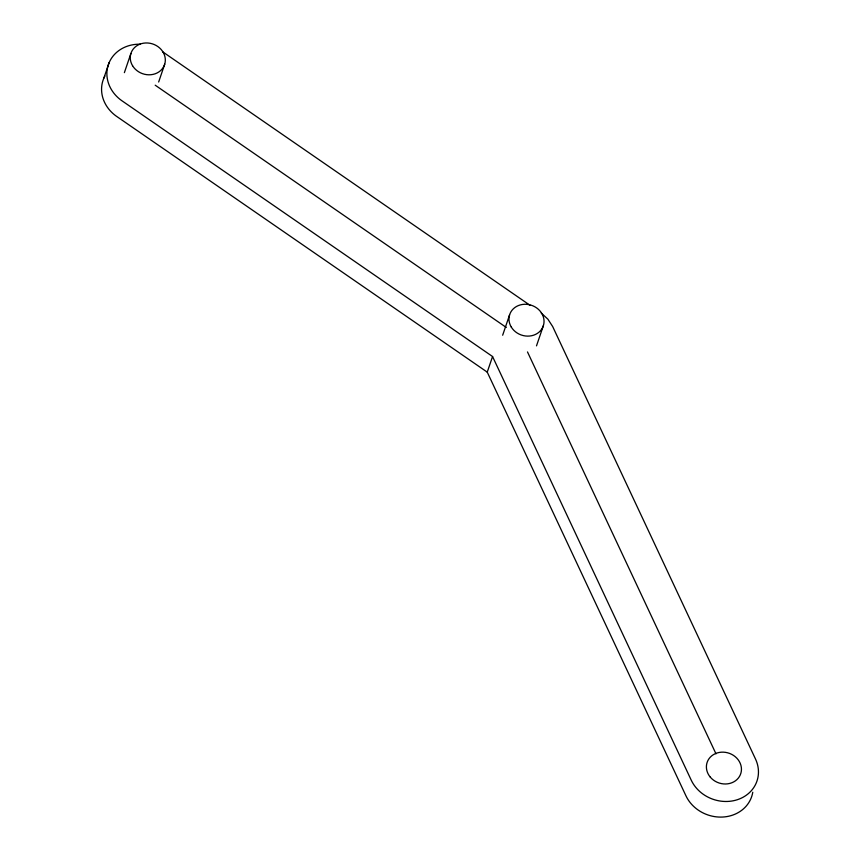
<?xml version="1.0" encoding="UTF-8"?>
<svg xmlns="http://www.w3.org/2000/svg" width="860" height="860" viewBox="0 0 860 860"><rect width="100%" height="100%" fill="white"/><g stroke="black" fill="none" stroke-linecap="round" stroke-linejoin="round"><path stroke-width="1.29" d="M103.867 78.131L109.177 62.522M124.377 72.648L130.87 53.567M158.659 82.001L164.722 64.188M752.769 792.243A35.475 31.411 18.8 0 1 722.733 817.043A35.475 31.411 18.8 0 1 685.957 795.833L487.244 372.133L492.554 356.524L121.4 100.405A35.475 31.411 18.8 0 1 108.338 64.715A35.475 31.411 18.8 0 1 140.298 44.204M502.659 335.228L509.582 314.878M536.5 345.86L543.434 325.51M162.508 51.697L530.179 305.397M155.198 85.194L506.314 327.466M487.244 372.133L116.079 116.014A35.475 31.411 18.8 0 1 104.888 76.024M541.219 313.008L547.874 319.157L552.668 326.542L755.51 759.036A35.475 31.411 18.8 0 1 737.482 799.671A35.475 31.411 18.8 0 1 691.268 780.224L492.554 356.524M527.492 351.933L715.993 753.844M132.569 65.736A17.738 15.706 18.8 0 0 162.948 67.897A17.738 15.706 18.8 0 0 147.866 43A17.738 15.706 18.8 0 0 132.569 65.736M511.281 327.058A17.738 15.706 18.8 0 0 541.66 329.208A17.738 15.706 18.8 0 0 526.578 304.311A17.738 15.706 18.8 0 0 511.281 327.058M710.317 777.171A17.738 15.706 18.8 0 0 740.309 774.828A17.738 15.706 18.8 0 0 721.142 752.199A17.738 15.706 18.8 0 0 710.317 777.171"/></g></svg>
